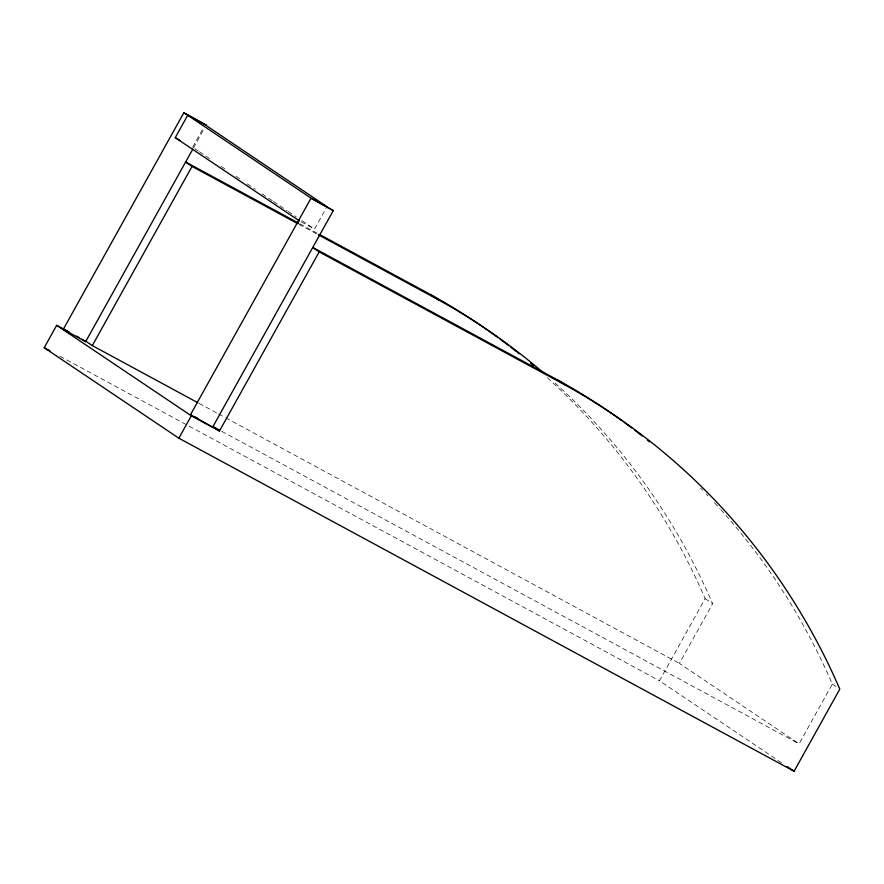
<?xml version="1.0" encoding="UTF-8"?>
<svg xmlns="http://www.w3.org/2000/svg" width="884" height="884" viewBox="0 0 884 884"><rect width="100%" height="100%" fill="white"/><g stroke="black" fill="none" stroke-linecap="round" stroke-linejoin="round"><path stroke-width="0.66" stroke-dasharray="4.42 3.31" d="M192.635 147.186L203.132 128.324M193.441 147.993L204.149 128.744M301.157 221.785L314.505 229.089L326.969 206.69M781.544 762.804L659.453 680.757L705.156 598.645A710.548 665.221 -56.1 0 0 547.561 377.976M720.758 509.615A710.548 665.221 -56.1 0 1 832.319 684.094L799.081 743.82L679.398 663.387L712.637 603.673A710.548 665.221 -56.1 0 0 553.064 381.225M299.886 223.84L316.892 233.033M298.869 224.26L317.08 234.116M199.055 403.38L217.254 413.226M218.458 413.878L224.525 417.16M225.74 417.823L679.398 663.387M221.696 431.27L799.081 743.82M59.979 356.252L659.453 680.757M194.911 148.711L198.325 151.009M199.464 151.772L210.856 159.429M221.111 166.314L225.663 169.374M235.917 176.27L240.47 179.33M247.31 183.927L255.277 189.287M262.117 193.872L272.36 200.767M273.499 201.53L287.167 210.712M288.306 211.475L296.284 216.834M301.974 220.668L314.505 229.089M705.156 598.645L712.637 603.673M832.319 684.094L837.667 687.686M700.669 488.266A710.548 665.221 -56.1 0 1 702.537 490.167M706.25 493.99A710.548 665.221 -56.1 0 1 708.084 495.924M714.471 502.72A710.548 665.221 -56.1 0 1 719.874 508.62"/><path stroke-width="1.33" d="M312.925 247.52L558.169 380.264L565.649 385.291A710.548 665.221 -56.1 0 1 839.8 689.122L794.097 771.246L178.844 438.199L44.2 347.721L56.664 325.323L69.571 332.307M192.767 149.197L85.66 341.633L63.924 329.743L63.316 329.279L183.817 112.798L206.16 125.141L183.817 112.798M299.566 221L175.242 137.672L187.706 115.274L311.124 198.215L333.312 210.591L212.668 427.116L190.48 414.74L310.98 198.248L333.312 210.591M197.839 402.717L92.312 345.589L192.038 166.424L185.618 162.126M178.844 438.199L191.309 415.8L56.664 325.323M191.309 415.8L219.475 431.049L319.19 251.885L312.781 247.575M63.316 329.279L68.145 331.544M190.48 414.74L191.541 415.093M195.298 417.005L197.905 418.397M185.773 162.059L298.682 223.177M319.312 234.348L431.005 294.814A710.548 665.221 -56.1 0 1 498.123 337.699M192.038 166.424L297.654 223.608M318.295 234.779L438.486 299.842A710.548 665.221 -56.1 0 1 544.08 373.324M319.19 251.885L565.649 385.291M213.21 426.685L219.265 429.967M44.2 347.721L50.266 351.003M180.48 140.678L175.242 137.672M76.532 336.141L79.317 337.721M81.77 339.147L85.66 341.633M205.099 124.788L326.969 206.69M431.005 294.814L438.486 299.842M787.246 766.638L794.097 771.246M84.831 340.572L92.312 345.589M213.066 426.74L219.475 431.049M500.267 339.268A710.548 665.221 -56.1 0 1 508.753 345.666M510.864 347.29A710.548 665.221 -56.1 0 1 516.101 351.379M517.14 352.208A710.548 665.221 -56.1 0 1 519.217 353.854M530.522 363.125A710.548 665.221 -56.1 0 1 533.56 365.7M558.169 380.264A710.548 665.221 -56.1 0 1 622.071 420.806M624.214 422.364A710.548 665.221 -56.1 0 1 631.684 427.911M634.867 430.32A710.548 665.221 -56.1 0 1 642.215 436.011M647.408 440.144A710.548 665.221 -56.1 0 1 649.475 441.812"/></g></svg>
